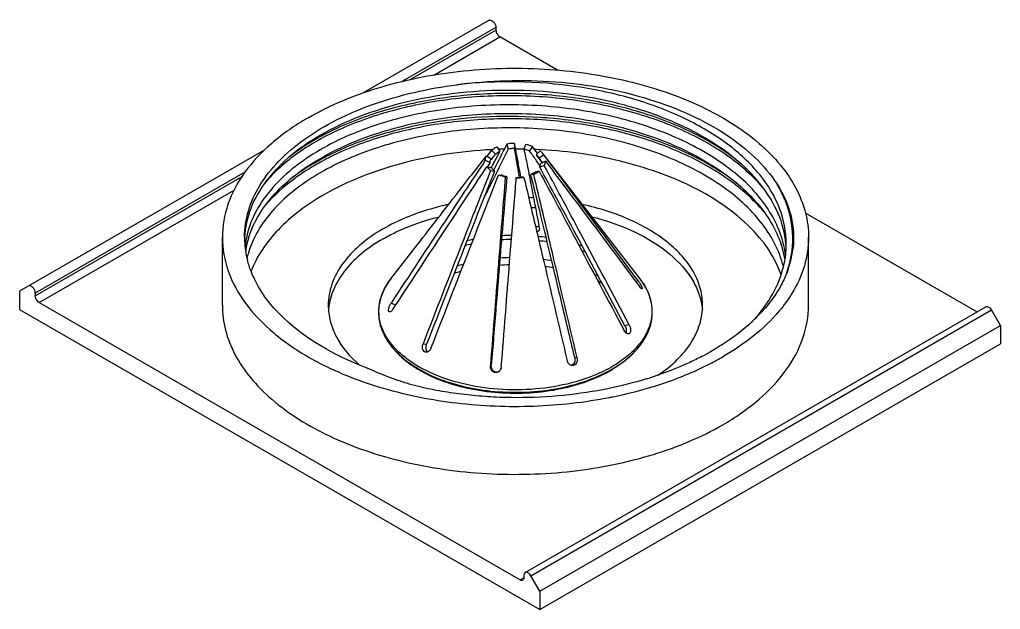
# Model space of a CAD drawing. Header units: millimetres. Extents: x 0 to 1189, y 0 to 841.
# Drawn here: x 886.9 to 1063.4, y 363.7 to 469.9 of the extents above; entities that cross this region are included whole.
import ezdxf

# ---------------------------------------------------------------- set-up
doc = ezdxf.new("R2010")
doc.units = ezdxf.units.MM
doc.header["$LTSCALE"] = 65.395
doc.layers.get('0').update_dxf_attribs({"linetype": 'CONTINUOUS'})
doc.layers.add('AXIS', color=7, linetype='CONTINUOUS')
doc.layers.add('SURFACES', color=7, linetype='CONTINUOUS')

msp = doc.modelspace()

# ---------------------------------------------------------------- linework, layer by layer
at = {"color": 7, "linetype": 'Continuous'}
for p, q in [((971.44, 469.78), (948.88, 456.75)), ((972.65, 468.5), (972.65, 468.02)), ((983.7, 460.83), (973.35, 466.8)), ((972.84, 446.96), (973.37, 446.16)), ((974.62, 447.49), (974.87, 446.6)), ((975.99, 447.61), (976.01, 446.71)), ((977.97, 447.43), (977.67, 446.55)), ((979.2, 447.07), (978.71, 446.25)), ((931.02, 446.44), (886.92, 420.98)), ((970.95, 445.37), (971.78, 444.82)), ((971.86, 446.4), (971.01, 445.32)), ((971.97, 446.49), (971.85, 446.48)), ((971.97, 446.48), (971.86, 446.47)), ((971.86, 446.4), (972.55, 445.69)), ((980.61, 446.25), (979.9, 445.56)), ((979.9, 445.56), (980.91, 444.17)), ((980.12, 445.78), (980.09, 445.82)), ((981.24, 445.54), (980.43, 444.96)), ((970.73, 444.58), (971.6, 444.16)), ((971.05, 443.44), (971.86, 443.2)), ((971.6, 444.16), (971.1, 443.42)), ((971.83, 444.78), (971.68, 444.58)), ((971.82, 443.21), (971.82, 443.22)), ((980.6, 443.56), (980.42, 443.82)), ((981.34, 443.61), (980.51, 443.34)), ((981.56, 444.4), (980.69, 444.01)), ((980.8, 444.32), (980.94, 444.12)), ((981.04, 444.16), (980.99, 444.23)), ((971.68, 442.73), (972.39, 442.6)), ((973.09, 441.91), (973.58, 441.92)), ((974.33, 441.55), (974.62, 441.61)), ((976.3, 441.37), (976.28, 441.46)), ((977.67, 441.49), (977.43, 441.56)), ((979.45, 442.02), (978.92, 442)), ((980.43, 442.58), (979.75, 442.48)), ((1059.18, 417.25), (1028.33, 435.06)), ((886.92, 420.98), (886.92, 417.71)), ((889.74, 420.64), (889.74, 420.16)), ((890.45, 418.93), (976.99, 368.97)), ((954.08, 417.7), (954.61, 418.5)), ((977.9, 370.32), (1060.81, 418.18)), ((1063.43, 414.8), (1061.81, 417.6)), ((980.52, 366.93), (1063.43, 414.8)), ((1063.43, 414.8), (1063.43, 411.53)), ((1010.35, 409.59), (1010.27, 409.55)), ((1010.36, 409.58), (1010.29, 409.54)), ((971.65, 407.66), (971.64, 407.56)), ((977.69, 369.86), (977.69, 369.38)), ((980.52, 366.93), (978.9, 369.74)), ((980.52, 366.93), (980.52, 363.67))]:
    msp.add_line(p, q, dxfattribs=at)
at = {"color": 9, "linetype": 'Continuous'}
for p, q in [((972.65, 468.5), (955.85, 458.8)), ((957.19, 459.1), (972.65, 468.02)), ((961.46, 459.93), (973.35, 466.8)), ((927.46, 442.41), (889.74, 420.64)), ((889.74, 420.16), (926.95, 441.64)), ((890.45, 418.93), (925.51, 439.17)), ((1025.8, 427.44), (1025.82, 427.52)), ((1025.8, 427.44), (1025.82, 427.52)), ((1025.64, 426.71), (1025.65, 426.77)), ((1025.66, 426.71), (1025.67, 426.77)), ((998.21, 422.9), (997.83, 422.68)), ((953.77, 418.84), (954.61, 418.5)), ((978.9, 369.74), (1061.81, 417.6)), ((996.64, 414.92), (995.85, 414.72)), ((959.53, 411.53), (960.17, 411.45)), ((987.25, 408.99), (986.82, 409.02)), ((971.64, 407.56), (971.81, 407.65)), ((977.69, 369.38), (976.99, 368.97))]:
    msp.add_line(p, q, dxfattribs=at)
at = {"color": 7, "linetype": 'Continuous'}
for centre, radius, start, end in [((963.62, 407.52), 45.01, 119.1755, 120.1898), ((976.14, 362.1), 84.5, 88.961, 89.9739), ((652.13, 211.62), 403.01, 35.531, 35.7499), ((976.13, 362.6), 84, 91.8995, 92.0536), ((976.14, 362.56), 84.03, 91.3557, 91.8995), ((976.16, 362.53), 84.07, 87.4483, 87.6559), ((978.57, 443.81), 2.19, 31.7966, 37.8218), ((979.03, 444.17), 2.61, 31.7966, 37.8218), ((976.16, 449.06), 7.61, 270.8729, 279.5766), ((976.16, 450.42), 9.05, 270.8729, 279.5766), ((976.16, 380.01), 57.89, 86.7762, 87.6441), ((976.16, 378.29), 57.82, 86.436, 87.2168), ((943.67, 430.7), 16.27, 179.9982, 181.0715), ((943.68, 430.7), 16.28, 181.0717, 182.5158), ((944.1, 430.74), 16.71, 182.5938, 194.2457), ((943.21, 427.41), 15.81, 170.5061, 173.8949), ((943.44, 427.37), 16.05, 168.9394, 170.5095), ((943.84, 425.75), 16.45, 163.139, 169.1399), ((943.56, 427.35), 16.17, 168.3424, 168.9405), ((944.75, 422.86), 17.41, 157.3108, 163.0839), ((1006.07, 423.43), 18.87, 18.0162, 18.5011), ((1006.5, 423.57), 18.42, 13.4078, 18.0316), ((1007.2, 425.28), 17.7, 8.6095, 13.5228), ((1007.72, 427.96), 17.18, 3.2191, 5.1558), ((1007.79, 429.52), 17.11, 355.9879, 359.9818), ((943.39, 425.84), 15.99, 169.1624, 171.487), ((943.98, 423.11), 16.6, 163.112, 166.6749), ((1006.21, 420.88), 18.72, 13.9166, 20.7399), ((1007.17, 429.6), 17.73, 344.3475, 354.7733), ((1006.92, 423.67), 17.99, 12.805, 13.3905), ((1007.17, 423.73), 17.73, 9.3638, 12.8114), ((1007.47, 425.33), 17.42, 7.7745, 8.5966), ((1007.53, 425.34), 17.37, 7.1507, 7.7743), ((1007.7, 429.53), 17.19, 354.8464, 355.989), ((1009.3, 430.67), 16.92, 345.6974, 352.724), ((976.14, 384.44), 41.3, 91.493, 93.9996), ((976.42, 386.91), 38.82, 80.2456, 82.5131), ((1008.07, 430.99), 18.19, 340.6993, 345.6999), ((974.87, 391.51), 34.11, 104.5297, 106.5843), ((1006.43, 417.89), 18.54, 19.3689, 22.0062), ((1006.76, 418.01), 18.19, 19.0286, 19.3614), ((980.24, 399.11), 26, 63.6894, 65.5024), ((953.85, 416.64), 11.39, 171.3679, 176.0504), ((953.96, 416.62), 11.51, 171.019, 171.3736), ((960.14, 417.2), 8.63, 183.3586, 188.3014), ((952.15, 418.97), 2.31, 325.6981, 326.6977), ((992.17, 417.2), 8.61, 352.3002, 357.1746), ((960.36, 417.24), 8.85, 188.3071, 193.1627), ((991.96, 417.23), 8.82, 347.5018, 352.2946), ((960.73, 410.52), 0.598, 227.4972, 232.5043), ((986.49, 453.79), 50.24, 297.6218, 298.2709), ((986.94, 452.96), 49.3, 298.3753, 298.7225), ((987.38, 452.14), 48.37, 298.7209, 299.5753), ((972.52, 407.34), 1.05, 307.9157, 311.1552), ((981.79, 427.13), 23.35, 299.5053, 299.9991), ((982.05, 426.27), 22.56, 299.9991, 300.537), ((979.76, 469.98), 67.8, 287.2049, 287.5431)]:
    msp.add_arc(centre, radius, start, end, dxfattribs=at)
at = {"color": 9, "linetype": 'Continuous'}
for centre, radius, start, end in [((964.76, 401.41), 49.34, 117.3207, 117.7556), ((964.81, 401.13), 49.21, 117.174, 117.6452), ((1007.98, 430.55), 18.09, 347.9187, 350.085), ((1007.11, 430.78), 18.99, 340.1357, 345.169), ((1007.68, 430.62), 18.4, 345.1866, 347.7327), ((988.96, 415.74), 12.16, 33.6959, 37.7741), ((989.5, 416.11), 11.51, 33.2804, 33.6509), ((981.29, 428.59), 24.49, 297.4597, 298.8482), ((981.64, 427.95), 23.76, 298.8527, 299.3409), ((981.86, 427.57), 23.32, 299.3404, 299.9986)]:
    msp.add_arc(centre, radius, start, end, dxfattribs=at)
at = {"color": 7, "linetype": 'Continuous'}
for points, knots in [([(971.44, 469.78), (971.68, 469.91), (972.23, 469.58), (972.54, 469.05), (972.65, 468.68), (972.65, 468.5)], [0, 0, 0, 0, 0.422642, 0.722341, 1, 1, 1, 1]), ([(972.65, 468.02), (972.65, 467.78), (972.81, 467.3), (973.14, 466.92), (973.35, 466.8)], [0, 0, 0, 0, 0.500001, 1, 1, 1, 1]), ([(965.62, 458.18), (971.48, 458.98), (983.24, 459.32), (997.45, 456.78), (1007.64, 452.93), (1015.82, 448.46), (1020.96, 443.82), (1023.23, 440.27)], [0, 0, 0, 0, 0.282205, 0.555569, 0.682121, 0.799019, 1, 1, 1, 1]), ([(1024.9, 429.51), (1024.9, 431.68), (1023.99, 436.24), (1020.18, 442.44), (1014.25, 447.9), (1006.51, 452.42), (997.34, 455.86), (983.64, 458.82), (972.78, 458.99), (965.62, 458.18)], [0, 0, 0, 0, 0.089812, 0.187233, 0.297045, 0.420574, 0.556419, 0.70136, 1, 1, 1, 1]), ([(927.4, 430.7), (927.4, 432.29), (927.89, 435.59), (930.06, 440.28), (933.53, 444.64), (940.03, 450.12), (950.82, 455.35), (960.45, 457.52), (965.62, 458.18)], [0, 0, 0, 0, 0.094263, 0.193581, 0.301798, 0.421029, 0.692632, 1, 1, 1, 1]), ([(1024.83, 429.51), (1024.66, 431.37), (1023.65, 435.21), (1020.39, 440.49), (1015.55, 445.25), (1009.32, 449.38), (1001.92, 452.73), (990.64, 456.12), (975.47, 457.81), (960.33, 456.29), (949.18, 453.04), (941.95, 449.81), (935.92, 445.84), (931.31, 441.25), (928.3, 436.16), (927.48, 432.47), (927.41, 430.69)], [0, 0, 0, 0, 0.04664, 0.096921, 0.152619, 0.214369, 0.281882, 0.35417, 0.506775, 0.658338, 0.729348, 0.79512, 0.854741, 0.908007, 0.955745, 1, 1, 1, 1]), ([(1024.41, 429.42), (1023.75, 432.18), (1021.65, 436.24), (1017.53, 440.78), (1012.03, 445.25), (1003.38, 449.78), (991.41, 453.3), (978.33, 454.84), (965.11, 454.33), (952.69, 451.8), (945.06, 448.72), (941.67, 446.82)], [0, 0, 0, 0, 0.090979, 0.141666, 0.196376, 0.317622, 0.452319, 0.594887, 0.738334, 0.875454, 1, 1, 1, 1]), ([(941.67, 445.28), (944.97, 447.12), (952.38, 450.15), (964.46, 452.69), (977.36, 453.32), (990.17, 451.97), (1002.02, 448.75), (1012.11, 443.81), (1019.79, 437.46), (1023.07, 432.1), (1023.97, 429.42)], [0, 0, 0, 0, 0.123465, 0.259239, 0.401468, 0.543363, 0.678253, 0.800653, 0.90754, 1, 1, 1, 1]), ([(1023.72, 427.51), (1022.72, 430.16), (1019.27, 435.39), (1011.5, 441.58), (1001.39, 446.36), (989.6, 449.46), (976.91, 450.71), (964.17, 450.04), (952.25, 447.5), (944.93, 444.5), (941.67, 442.68)], [0, 0, 0, 0, 0.093193, 0.200882, 0.323764, 0.458696, 0.600248, 0.741898, 0.877042, 1, 1, 1, 1]), ([(974.87, 446.6), (974.23, 445.29), (972.77, 442.37), (971.3, 439.45), (970.48, 437.83)], [0, 0, 0, 0, 0.444956, 1, 1, 1, 1]), ([(971.86, 446.4), (971.9, 446.43), (972.04, 446.53), (972.2, 446.63), (972.32, 446.7)], [0, 0, 0, 0, 0.243666, 1, 1, 1, 1]), ([(974.62, 447.49), (974.44, 447.14), (973.63, 445.57), (972.83, 443.99), (972.21, 442.77)], [0, 0, 0, 0, 0.224349, 1, 1, 1, 1]), ([(972.84, 446.96), (972.79, 446.94), (972.62, 446.86), (972.44, 446.77), (972.32, 446.7)], [0, 0, 0, 0, 0.255602, 1, 1, 1, 1]), ([(975.99, 447.61), (975.87, 447.61), (975.42, 447.6), (974.96, 447.55), (974.62, 447.49)], [0, 0, 0, 0, 0.252262, 1, 1, 1, 1]), ([(976.01, 446.71), (975.92, 446.7), (975.53, 446.69), (975.15, 446.65), (974.87, 446.6)], [0, 0, 0, 0, 0.252262, 1, 1, 1, 1]), ([(977.13, 441.52), (977.03, 442.09), (976.65, 444.12), (976.27, 446.15), (975.99, 447.61)], [0, 0, 0, 0, 0.28064, 1, 1, 1, 1]), ([(976.91, 441.49), (976.74, 442.43), (976.43, 444.16), (976.14, 445.9), (976.01, 446.71)], [0, 0, 0, 0, 0.536905, 1, 1, 1, 1]), ([(979.2, 447.07), (979.1, 447.11), (978.7, 447.26), (978.28, 447.37), (977.97, 447.43)], [0, 0, 0, 0, 0.242311, 1, 1, 1, 1]), ([(940.98, 446.43), (939.24, 445.41), (936.03, 443.25), (932.02, 439.39), (929.14, 435.19), (928.03, 432.13), (927.72, 430.61)], [0, 0, 0, 0, 0.285718, 0.54539, 0.781503, 1, 1, 1, 1]), ([(928.09, 430.52), (928.99, 433.49), (931.73, 437.77), (936.83, 442.3), (939.98, 444.33), (941.67, 445.28)], [0, 0, 0, 0, 0.454349, 0.714999, 1, 1, 1, 1]), ([(971.85, 446.48), (966.35, 446.2), (955.9, 444.65), (945.99, 440.84), (941.67, 438.35)], [0, 0, 0, 0, 0.525208, 1, 1, 1, 1]), ([(958.14, 428.9), (960.54, 432), (963.94, 436.38), (968.21, 441.87), (970.08, 444.26), (970.95, 445.37)], [0, 0, 0, 0, 0.563923, 0.797339, 1, 1, 1, 1]), ([(970.73, 444.58), (970.74, 444.65), (970.77, 444.92), (970.86, 445.19), (970.95, 445.37)], [0, 0, 0, 0, 0.244574, 1, 1, 1, 1]), ([(971.6, 444.16), (971.6, 444.21), (971.63, 444.44), (971.7, 444.67), (971.78, 444.82)], [0, 0, 0, 0, 0.244574, 1, 1, 1, 1]), ([(971.82, 443.22), (971.96, 443.48), (972.47, 444.46), (972.98, 445.44), (973.37, 446.16)], [0, 0, 0, 0, 0.265116, 1, 1, 1, 1]), ([(972.55, 445.69), (972.49, 445.61), (972.25, 445.31), (972.01, 445.01), (971.83, 444.78)], [0, 0, 0, 0, 0.244798, 1, 1, 1, 1]), ([(972.55, 445.69), (972.58, 445.71), (972.7, 445.8), (972.83, 445.88), (972.93, 445.94)], [0, 0, 0, 0, 0.243666, 1, 1, 1, 1]), ([(973.37, 446.16), (973.33, 446.14), (973.18, 446.08), (973.04, 446), (972.93, 445.94)], [0, 0, 0, 0, 0.255602, 1, 1, 1, 1]), ([(977.67, 446.55), (977.88, 445.63), (978.29, 443.6), (978.94, 440.28), (979.68, 436.4), (980.2, 433.63), (980.48, 432.14)], [0, 0, 0, 0, 0.193629, 0.423279, 0.690925, 1, 1, 1, 1]), ([(978.71, 446.25), (978.63, 446.28), (978.29, 446.41), (977.94, 446.5), (977.67, 446.55)], [0, 0, 0, 0, 0.242311, 1, 1, 1, 1]), ([(980.42, 443.82), (980.27, 444.03), (979.7, 444.84), (979.13, 445.65), (978.71, 446.25)], [0, 0, 0, 0, 0.263253, 1, 1, 1, 1]), ([(1023.62, 424.84), (1020.91, 431.55), (1012.48, 438.08), (1001.61, 442.58), (992.31, 445.31), (984.92, 446.29), (979.9, 446.51)], [0, 0, 0, 0, 0.428372, 0.561554, 0.702617, 1, 1, 1, 1]), ([(980.3, 445.15), (980.27, 445.19), (980.15, 445.34), (980.01, 445.47), (979.9, 445.56)], [0, 0, 0, 0, 0.240612, 1, 1, 1, 1]), ([(980.99, 444.23), (980.94, 444.29), (980.75, 444.54), (980.57, 444.78), (980.43, 444.96)], [0, 0, 0, 0, 0.253329, 1, 1, 1, 1]), ([(981.09, 445.77), (981.05, 445.81), (980.91, 445.98), (980.75, 446.14), (980.61, 446.25)], [0, 0, 0, 0, 0.240612, 1, 1, 1, 1]), ([(998.21, 422.9), (994.98, 427.22), (990.45, 433.29), (984.8, 440.83), (982.37, 444.06), (981.24, 445.54)], [0, 0, 0, 0, 0.57178, 0.802868, 1, 1, 1, 1]), ([(970.73, 444.58), (969.63, 442.92), (967.23, 439.29), (961.57, 430.71), (957.02, 423.79), (953.77, 418.84)], [0, 0, 0, 0, 0.193912, 0.423612, 1, 1, 1, 1]), ([(954.61, 418.5), (957.73, 423.25), (962.11, 429.92), (967.59, 438.23), (969.95, 441.8), (971.05, 443.44)], [0, 0, 0, 0, 0.570282, 0.801803, 1, 1, 1, 1]), ([(971.68, 442.73), (971.61, 442.78), (971.38, 442.99), (971.17, 443.24), (971.05, 443.44)], [0, 0, 0, 0, 0.264335, 1, 1, 1, 1]), ([(972.39, 442.6), (972.34, 442.65), (972.14, 442.83), (971.97, 443.03), (971.86, 443.2)], [0, 0, 0, 0, 0.264335, 1, 1, 1, 1]), ([(980.51, 443.34), (980.53, 443.4), (980.63, 443.61), (980.68, 443.84), (980.69, 444.01)], [0, 0, 0, 0, 0.25857, 1, 1, 1, 1]), ([(995.85, 414.72), (992.94, 420.18), (988.85, 427.86), (983.74, 437.4), (981.53, 441.48), (980.51, 443.34)], [0, 0, 0, 0, 0.572159, 0.803235, 1, 1, 1, 1]), ([(981.34, 443.61), (981.37, 443.67), (981.48, 443.92), (981.55, 444.2), (981.56, 444.4)], [0, 0, 0, 0, 0.25857, 1, 1, 1, 1]), ([(996.64, 414.92), (993.73, 420.39), (989.64, 428.07), (984.54, 437.64), (982.35, 441.73), (981.34, 443.61)], [0, 0, 0, 0, 0.571742, 0.802833, 1, 1, 1, 1]), ([(981.56, 444.4), (982.66, 442.95), (985.06, 439.75), (990.72, 432.21), (995.27, 426.12), (998.52, 421.76)], [0, 0, 0, 0, 0.193875, 0.423572, 1, 1, 1, 1]), ([(941.67, 442.68), (938.73, 441.03), (933.57, 437.4), (929.79, 432.22), (928.69, 429.58)], [0, 0, 0, 0, 0.540849, 1, 1, 1, 1]), ([(971.68, 442.73), (969.95, 438.33), (965.9, 427.93), (961.86, 417.52), (959.53, 411.53)], [0, 0, 0, 0, 0.423587, 1, 1, 1, 1]), ([(972.39, 442.6), (971.58, 440.6), (969.84, 436.21), (965.76, 425.83), (962.5, 417.45), (960.17, 411.45)], [0, 0, 0, 0, 0.193633, 0.423324, 1, 1, 1, 1]), ([(960.95, 410.71), (963.26, 416.66), (966.5, 425.01), (970.55, 435.41), (972.29, 439.86), (973.09, 441.91)], [0, 0, 0, 0, 0.571766, 0.802855, 1, 1, 1, 1]), ([(974.33, 441.55), (973.94, 436.76), (973.05, 425.47), (972.16, 414.17), (971.65, 407.66)], [0, 0, 0, 0, 0.423675, 1, 1, 1, 1]), ([(974.62, 441.61), (974.41, 439.42), (974, 434.63), (973.35, 426.8), (972.61, 417.67), (972.09, 411.14), (971.81, 407.65)], [0, 0, 0, 0, 0.193728, 0.423425, 0.691034, 1, 1, 1, 1]), ([(974.33, 441.55), (974.22, 441.57), (973.8, 441.66), (973.39, 441.79), (973.09, 441.91)], [0, 0, 0, 0, 0.257337, 1, 1, 1, 1]), ([(974.62, 441.61), (974.53, 441.63), (974.17, 441.71), (973.83, 441.82), (973.58, 441.92)], [0, 0, 0, 0, 0.257337, 1, 1, 1, 1]), ([(976.09, 438.7), (976.11, 438.93), (976.18, 439.82), (976.25, 440.71), (976.3, 441.37)], [0, 0, 0, 0, 0.257114, 1, 1, 1, 1]), ([(977.67, 441.49), (978.78, 436.83), (981.38, 425.82), (983.97, 414.81), (985.47, 408.47)], [0, 0, 0, 0, 0.423559, 1, 1, 1, 1]), ([(979.36, 442.23), (979.33, 442.21), (979.18, 442.13), (979.04, 442.05), (978.92, 442)], [0, 0, 0, 0, 0.244393, 1, 1, 1, 1]), ([(986.82, 409.02), (986.03, 412.38), (984.54, 418.67), (982.44, 427.5), (980.61, 435.14), (979.47, 439.84), (978.92, 442)], [0, 0, 0, 0, 0.305277, 0.571958, 0.803046, 1, 1, 1, 1]), ([(979.36, 442.23), (979.39, 442.25), (979.53, 442.32), (979.65, 442.41), (979.75, 442.48)], [0, 0, 0, 0, 0.256404, 1, 1, 1, 1]), ([(979.97, 442.28), (979.93, 442.26), (979.76, 442.16), (979.59, 442.08), (979.45, 442.02)], [0, 0, 0, 0, 0.244393, 1, 1, 1, 1]), ([(987.25, 408.99), (985.77, 415.29), (983.17, 426.3), (980.57, 437.3), (979.45, 442.02)], [0, 0, 0, 0, 0.571794, 1, 1, 1, 1]), ([(979.97, 442.28), (980.01, 442.3), (980.17, 442.4), (980.32, 442.5), (980.43, 442.58)], [0, 0, 0, 0, 0.256404, 1, 1, 1, 1]), ([(980.43, 442.58), (981.43, 440.73), (983.6, 436.68), (988.7, 427.12), (992.8, 419.41), (995.73, 413.89)], [0, 0, 0, 0, 0.19391, 0.42361, 1, 1, 1, 1]), ([(1023.23, 440.27), (1024.37, 438.5), (1026.09, 434.69), (1026.34, 430.5), (1026.09, 428.53)], [0, 0, 0, 0, 0.513736, 1, 1, 1, 1]), ([(941.67, 438.35), (938.67, 436.61), (933.41, 432.78), (929.63, 427.34), (928.56, 424.58)], [0, 0, 0, 0, 0.539942, 1, 1, 1, 1]), ([(973.61, 407.38), (973.86, 410.5), (974.68, 420.94), (975.51, 431.38), (976.09, 438.7)], [0, 0, 0, 0, 0.298526, 1, 1, 1, 1]), ([(964.12, 436.62), (963.03, 436.38), (958.96, 435.34), (955, 433.75), (952.32, 432.2)], [0, 0, 0, 0, 0.264538, 1, 1, 1, 1]), ([(1009.84, 418.45), (1009.84, 419.43), (1009.57, 421.44), (1008.39, 424.34), (1006.47, 427.09), (1002.87, 430.6), (996.77, 434.19), (991.21, 435.95), (988.19, 436.61)], [0, 0, 0, 0, 0.097212, 0.19861, 0.307564, 0.426203, 0.694412, 1, 1, 1, 1]), ([(952.32, 430.41), (953.06, 430.83), (956.27, 432.52), (959.72, 433.72), (962.4, 434.41)], [0, 0, 0, 0, 0.236132, 1, 1, 1, 1]), ([(989.9, 434.41), (992.58, 433.72), (997.54, 431.98), (1003.85, 428.15), (1007.64, 424), (1009.31, 420.4), (1009.71, 418.57), (1009.79, 417.68)], [0, 0, 0, 0, 0.30225, 0.569448, 0.798488, 0.901611, 1, 1, 1, 1]), ([(979.76, 432.65), (979.82, 432.65), (980.02, 432.64), (980.23, 432.66), (980.37, 432.71)], [0, 0, 0, 0, 0.270079, 1, 1, 1, 1]), ([(952.32, 432.2), (950.84, 431.35), (948.16, 429.5), (944.96, 426.13), (942.93, 422.41), (942.46, 419.73), (942.46, 418.45)], [0, 0, 0, 0, 0.289785, 0.549052, 0.782227, 1, 1, 1, 1]), ([(979.98, 431.75), (980.01, 431.76), (980.14, 431.78), (980.27, 431.82), (980.35, 431.87)], [0, 0, 0, 0, 0.276625, 1, 1, 1, 1]), ([(980.35, 431.87), (980.36, 431.88), (980.42, 431.93), (980.47, 432), (980.48, 432.05)], [0, 0, 0, 0, 0.278879, 1, 1, 1, 1]), ([(952.32, 430.41), (951.01, 429.65), (948.59, 428.02), (945.61, 425.1), (943.52, 421.9), (942.78, 419.57), (942.59, 418.42)], [0, 0, 0, 0, 0.286323, 0.546041, 0.781624, 1, 1, 1, 1]), ([(928.84, 423.9), (928.74, 424.12), (928.38, 425.01), (928.08, 425.93), (927.91, 426.63)], [0, 0, 0, 0, 0.253482, 1, 1, 1, 1]), ([(949.16, 407.26), (946.75, 408.18), (938.75, 411.83), (931.33, 418.12), (928.84, 423.9)], [0, 0, 0, 0, 0.290697, 1, 1, 1, 1]), ([(1018.62, 415.37), (1019.95, 416.76), (1022.24, 419.69), (1023.77, 423.11), (1024.24, 424.81)], [0, 0, 0, 0, 0.521033, 1, 1, 1, 1]), ([(1025.24, 424.97), (1025.15, 424.71), (1024.75, 423.64), (1024.25, 422.61), (1023.83, 421.86)], [0, 0, 0, 0, 0.24569, 1, 1, 1, 1]), ([(889.74, 420.64), (889.74, 420.82), (889.64, 421.19), (889.32, 421.72), (888.77, 422.05), (888.54, 421.91)], [0, 0, 0, 0, 0.277659, 0.577358, 1, 1, 1, 1]), ([(953.72, 423.19), (952.98, 422.24), (952.09, 420.67), (951.54, 418.39), (951.49, 417.26), (951.53, 416.7)], [0, 0, 0, 0, 0.515722, 0.759672, 1, 1, 1, 1]), ([(998.21, 422.9), (998.33, 422.74), (998.54, 422.42), (998.8, 421.97), (998.94, 421.64), (998.98, 421.46), (998.97, 421.4), (998.95, 421.39)], [0, 0, 0, 0, 0.344312, 0.673854, 0.899777, 0.964439, 1, 1, 1, 1]), ([(1000.77, 416.78), (1000.8, 417.33), (1000.74, 418.45), (1000.19, 420.7), (999.3, 422.25), (998.57, 423.19)], [0, 0, 0, 0, 0.240243, 0.484243, 1, 1, 1, 1]), ([(890.45, 418.93), (890.24, 419.06), (889.91, 419.44), (889.74, 419.92), (889.74, 420.16)], [0, 0, 0, 0, 0.499999, 1, 1, 1, 1]), ([(998.95, 421.39), (998.93, 421.38), (998.86, 421.39), (998.72, 421.52), (998.6, 421.65), (998.52, 421.76)], [0, 0, 0, 0, 0.105561, 0.305725, 1, 1, 1, 1]), ([(1023.83, 421.86), (1023.2, 420.71), (1019.92, 415.91), (1015.15, 412.29), (1011.26, 410.08)], [0, 0, 0, 0, 0.226028, 1, 1, 1, 1]), ([(923.4, 418.45), (923.4, 416.94), (923.8, 413.87), (925.56, 409.42), (928.43, 405.21), (933.82, 399.8), (943.01, 394.2), (956.22, 389.79), (971.05, 387.71), (986.29, 388.13), (1000.7, 391.01), (1009.54, 394.66), (1013.45, 396.91)], [0, 0, 0, 0, 0.04286, 0.08749, 0.135325, 0.187292, 0.304559, 0.438231, 0.582577, 0.729731, 0.871318, 1, 1, 1, 1]), ([(942.46, 418.45), (942.45, 417.5), (942.71, 415.54), (944.25, 411.64), (946.42, 409.13), (948.09, 407.68)], [0, 0, 0, 0, 0.229515, 0.468425, 1, 1, 1, 1]), ([(953.46, 417.24), (953.43, 417.25), (953.36, 417.31), (953.32, 417.44), (953.31, 417.61), (953.34, 417.82), (953.4, 418.06), (953.53, 418.42), (953.66, 418.68), (953.77, 418.84)], [0, 0, 0, 0, 0.059727, 0.13314, 0.229383, 0.352441, 0.498532, 0.663167, 1, 1, 1, 1]), ([(1001.86, 405.88), (1003.07, 406.71), (1005.27, 408.47), (1007.85, 411.57), (1009.46, 414.93), (1009.83, 417.3), (1009.84, 418.45)], [0, 0, 0, 0, 0.284918, 0.542399, 0.777598, 1, 1, 1, 1]), ([(1013.45, 396.91), (1015.76, 398.25), (1019.96, 401.14), (1024.98, 406.42), (1028.15, 412.25), (1028.9, 416.44), (1028.9, 418.45)], [0, 0, 0, 0, 0.28981, 0.54905, 0.782229, 1, 1, 1, 1]), ([(954.06, 417.67), (954.01, 417.59), (953.91, 417.46), (953.73, 417.29), (953.54, 417.21), (953.46, 417.24)], [0, 0, 0, 0, 0.350925, 0.638651, 1, 1, 1, 1]), ([(1060.8, 418.18), (1060.95, 418.26), (1061.29, 418.18), (1061.59, 417.91), (1061.74, 417.72), (1061.81, 417.6)], [0, 0, 0, 0, 0.406512, 0.688267, 1, 1, 1, 1]), ([(951.74, 415.22), (951.95, 414.32), (952.68, 412.52), (953.86, 410.97), (954.54, 410.24)], [0, 0, 0, 0, 0.480581, 1, 1, 1, 1]), ([(996.64, 414.92), (996.73, 414.75), (996.86, 414.4), (996.9, 413.96), (996.85, 413.66), (996.78, 413.49), (996.67, 413.37), (996.58, 413.32), (996.53, 413.31)], [0, 0, 0, 0, 0.321946, 0.613219, 0.731666, 0.831932, 0.918571, 1, 1, 1, 1]), ([(997.79, 410.29), (998.48, 411.02), (999.65, 412.59), (1000.37, 414.41), (1000.57, 415.32)], [0, 0, 0, 0, 0.519411, 1, 1, 1, 1]), ([(996.53, 413.31), (996.47, 413.3), (996.32, 413.31), (996.1, 413.42), (995.9, 413.62), (995.79, 413.79), (995.73, 413.89)], [0, 0, 0, 0, 0.184523, 0.40925, 0.685487, 1, 1, 1, 1]), ([(995.85, 414.72), (995.97, 414.51), (996.11, 414.1), (996.12, 413.65), (996.06, 413.47)], [0, 0, 0, 0, 0.550515, 1, 1, 1, 1]), ([(960.05, 409.98), (959.93, 409.99), (959.68, 410.11), (959.45, 410.49), (959.39, 410.99), (959.46, 411.35), (959.53, 411.53)], [0, 0, 0, 0, 0.192977, 0.415801, 0.693619, 1, 1, 1, 1]), ([(960.21, 410.21), (960.11, 410.38), (960.01, 410.81), (960.09, 411.24), (960.17, 411.45)], [0, 0, 0, 0, 0.454426, 1, 1, 1, 1]), ([(954.53, 410.24), (955.46, 409.2), (957.78, 407.27), (962, 405.09), (966.97, 403.52), (974.27, 402.37), (983.39, 402.76), (990.37, 405.02), (993.33, 406.73)], [0, 0, 0, 0, 0.101586, 0.216694, 0.343439, 0.478169, 0.751922, 1, 1, 1, 1]), ([(954.54, 410.24), (955.5, 409.21), (957.88, 407.31), (962.13, 405.16), (967.09, 403.64), (972.5, 402.8), (978.1, 402.69), (983.6, 403.31), (988.72, 404.63), (991.86, 406.01), (993.29, 406.81)], [0, 0, 0, 0, 0.103149, 0.218807, 0.345296, 0.479233, 0.616253, 0.751615, 0.880776, 1, 1, 1, 1]), ([(960.37, 410.04), (960.34, 410.03), (960.24, 409.99), (960.13, 409.98), (960.05, 409.98)], [0, 0, 0, 0, 0.265328, 1, 1, 1, 1]), ([(960.33, 410.08), (960.32, 410.08), (960.27, 410.13), (960.24, 410.18), (960.21, 410.21)], [0, 0, 0, 0, 0.241194, 1, 1, 1, 1]), ([(960.95, 410.71), (960.92, 410.63), (960.79, 410.36), (960.56, 410.13), (960.37, 410.04)], [0, 0, 0, 0, 0.277406, 1, 1, 1, 1]), ([(993.46, 406.91), (993.88, 407.16), (995.44, 408.12), (996.88, 409.3), (997.79, 410.29)], [0, 0, 0, 0, 0.264648, 1, 1, 1, 1]), ([(997.8, 410.28), (997.51, 409.96), (996.23, 408.64), (994.72, 407.55), (993.51, 406.84)], [0, 0, 0, 0, 0.234492, 1, 1, 1, 1]), ([(986.15, 407.62), (985.99, 407.68), (985.68, 407.92), (985.51, 408.27), (985.47, 408.47)], [0, 0, 0, 0, 0.467604, 1, 1, 1, 1]), ([(986.82, 409.02), (986.86, 408.86), (986.88, 408.53), (986.76, 408.08), (986.51, 407.75), (986.27, 407.64), (986.15, 407.62)], [0, 0, 0, 0, 0.290809, 0.561937, 0.79525, 1, 1, 1, 1]), ([(987.25, 408.99), (987.29, 408.81), (987.31, 408.44), (987.13, 407.94), (986.78, 407.62), (986.48, 407.56), (986.34, 407.58)], [0, 0, 0, 0, 0.292179, 0.560089, 0.789249, 1, 1, 1, 1]), ([(1009.78, 409.27), (1009.04, 408.89), (1005.94, 407.36), (1002.7, 406.12), (1000.2, 405.33)], [0, 0, 0, 0, 0.241002, 1, 1, 1, 1]), ([(957.02, 404.26), (956.33, 404.47), (953.66, 405.33), (951.05, 406.37), (949.16, 407.26)], [0, 0, 0, 0, 0.25683, 1, 1, 1, 1]), ([(973.16, 406.51), (973.02, 406.4), (972.66, 406.25), (972.09, 406.41), (971.69, 406.9), (971.62, 407.34), (971.64, 407.56)], [0, 0, 0, 0, 0.232855, 0.457616, 0.713807, 1, 1, 1, 1]), ([(973.11, 406.49), (972.98, 406.42), (972.65, 406.35), (972.17, 406.57), (971.85, 407.04), (971.8, 407.44), (971.81, 407.65)], [0, 0, 0, 0, 0.221517, 0.447059, 0.708685, 1, 1, 1, 1]), ([(973.61, 407.38), (973.6, 407.22), (973.52, 406.91), (973.32, 406.65), (973.21, 406.55)], [0, 0, 0, 0, 0.515443, 1, 1, 1, 1]), ([(989.96, 402.9), (987.22, 402.45), (981.66, 401.83), (974.67, 401.74), (969.09, 402.1), (964.96, 402.58), (961.58, 403.16), (958.95, 403.74), (957.66, 404.06), (957.02, 404.26)], [0, 0, 0, 0, 0.250614, 0.504314, 0.63078, 0.756093, 0.879546, 0.9403, 1, 1, 1, 1]), ([(999.82, 405.21), (999.03, 404.97), (995.78, 404.03), (992.47, 403.32), (989.96, 402.9)], [0, 0, 0, 0, 0.244777, 1, 1, 1, 1]), ([(977.49, 368.92), (977.45, 368.9), (977.29, 368.84), (977.1, 368.91), (976.99, 368.97)], [0, 0, 0, 0, 0.220859, 1, 1, 1, 1]), ([(977.69, 369.38), (977.69, 369.33), (977.68, 369.16), (977.59, 368.98), (977.49, 368.92)], [0, 0, 0, 0, 0.294965, 1, 1, 1, 1]), ([(977.9, 370.32), (977.87, 370.3), (977.73, 370.18), (977.69, 369.99), (977.69, 369.86)], [0, 0, 0, 0, 0.220886, 1, 1, 1, 1]), ([(978.9, 369.74), (978.84, 369.85), (978.69, 370.05), (978.38, 370.32), (978.05, 370.4), (977.9, 370.32)], [0, 0, 0, 0, 0.311733, 0.593488, 1, 1, 1, 1])]:
    msp.add_open_spline(points, degree=3, knots=knots, dxfattribs=at)
at = {"color": 9, "linetype": 'Continuous'}
for points, knots in [([(1015.83, 444.72), (1013.32, 446.65), (1007.55, 450.09), (997.76, 453.76), (986.86, 456.05), (975.4, 456.86), (963.99, 456.16), (953.2, 453.98), (943.6, 450.46), (937.97, 447.12), (935.55, 445.24)], [0, 0, 0, 0, 0.111919, 0.235569, 0.367785, 0.504267, 0.640185, 0.770734, 0.891681, 1, 1, 1, 1]), ([(1020.98, 439.3), (1019.08, 441.59), (1014.26, 445.84), (1005.37, 450.66), (994.85, 454.13), (983.29, 456.07), (971.33, 456.39), (959.64, 455.08), (948.88, 452.21), (942.35, 449.21), (939.45, 447.45)], [0, 0, 0, 0, 0.102092, 0.217831, 0.345332, 0.480742, 0.619096, 0.755018, 0.883382, 1, 1, 1, 1]), ([(1016, 440.43), (1013.78, 442.17), (1008.73, 445.3), (1000.18, 448.81), (990.62, 451.24), (977.09, 452.91), (963.39, 452.18), (950.62, 449), (944.79, 446.63), (942.12, 445.24)], [0, 0, 0, 0, 0.109249, 0.229121, 0.357322, 0.490642, 0.75711, 0.883196, 1, 1, 1, 1]), ([(1020.83, 435.33), (1019, 437.5), (1014.41, 441.55), (1006.01, 446.21), (996.07, 449.65), (985.13, 451.7), (973.72, 452.29), (962.43, 451.37), (951.86, 449.02), (945.32, 446.44), (942.33, 444.91)], [0, 0, 0, 0, 0.101614, 0.216207, 0.342162, 0.476093, 0.613585, 0.74979, 0.879962, 1, 1, 1, 1]), ([(939.45, 447.45), (938.61, 446.94), (935.52, 444.92), (932.71, 442.46), (930.98, 440.39)], [0, 0, 0, 0, 0.267352, 1, 1, 1, 1]), ([(941.78, 445.07), (941.22, 444.77), (939.05, 443.57), (936.97, 442.2), (935.53, 441.08)], [0, 0, 0, 0, 0.25982, 1, 1, 1, 1]), ([(941.97, 444.72), (941.67, 444.57), (940.5, 443.93), (939.35, 443.25), (938.51, 442.72)], [0, 0, 0, 0, 0.254959, 1, 1, 1, 1]), ([(938.51, 442.72), (937.79, 442.25), (935.12, 440.42), (932.67, 438.23), (931.13, 436.42)], [0, 0, 0, 0, 0.26537, 1, 1, 1, 1]), ([(1025.82, 427.52), (1026.18, 429.64), (1026.1, 434.17), (1024.39, 438.33), (1023.23, 440.27)], [0, 0, 0, 0, 0.488413, 1, 1, 1, 1]), ([(951.71, 415.92), (951.6, 416.53), (951.51, 417.79), (951.82, 419.68), (952.56, 421.51), (953.3, 422.65), (953.72, 423.19)], [0, 0, 0, 0, 0.240046, 0.481752, 0.732938, 1, 1, 1, 1]), ([(999.12, 422.43), (999.45, 421.93), (1000.01, 420.9), (1000.56, 419.25), (1000.77, 417.58), (1000.68, 416.46), (1000.58, 415.92)], [0, 0, 0, 0, 0.263108, 0.513663, 0.757169, 1, 1, 1, 1]), ([(992.58, 406.86), (990.81, 405.94), (986.89, 404.45), (980.57, 403.27), (973.93, 403.1), (967.44, 403.95), (961.58, 405.76), (957.39, 408.06), (954.79, 410.3), (953.3, 412.06), (952.24, 413.93), (951.83, 415.26), (951.71, 415.92)], [0, 0, 0, 0, 0.128931, 0.269073, 0.413999, 0.556512, 0.68979, 0.808591, 0.861859, 0.911081, 0.956804, 1, 1, 1, 1]), ([(1000.58, 415.92), (1000.43, 415.1), (999.86, 413.44), (998.34, 411.16), (996.19, 409.08), (994.46, 407.92), (993.52, 407.37)], [0, 0, 0, 0, 0.218599, 0.454569, 0.714221, 1, 1, 1, 1])]:
    msp.add_open_spline(points, degree=3, knots=knots, dxfattribs=at)
at = {"color": 7, "linetype": 'Continuous'}
for points in [[(980.48, 432.05), (980.48, 432.08), (980.48, 432.11), (980.48, 432.14)], [(986.34, 407.58), (986.28, 407.58), (986.21, 407.6), (986.15, 407.62)]]:
    msp.add_open_spline(points, degree=3, dxfattribs=at)
at = {"layer": 'AXIS', "color": 7, "linetype": 'Continuous'}
for p, q in [((998.57, 423.19), (981.09, 445.77)), ((953.72, 423.19), (958.14, 428.9))]:
    msp.add_line(p, q, dxfattribs=at)
for centre, radius, start, end in [((965.22, 417.57), 12.76, 220.3764, 221.7957), ((987.06, 417.58), 12.78, 318.2294, 319.5537)]:
    msp.add_arc(centre, radius, start, end, dxfattribs=at)
at = {"layer": 'SURFACES', "color": 7, "linetype": 'Continuous'}
for p, q in [((923.4, 418.45), (923.4, 430.7)), ((1028.9, 418.45), (1028.9, 430.7)), ((886.92, 417.71), (980.52, 363.67)), ((980.52, 363.67), (1063.43, 411.53))]:
    msp.add_line(p, q, dxfattribs=at)
for centre, radius, start, end in [((976.14, 390.9), 40.14, 90.9452, 93.4964), ((976.28, 392.43), 38.61, 81.9436, 84.1761), ((975.34, 397.52), 32.72, 102.5492, 104.6201), ((975.48, 395.53), 35.46, 101.2614, 103.1365), ((976.14, 392.4), 37.91, 91.0856, 93.7938), ((976.32, 394.2), 36.09, 81.1542, 83.5531), ((978.12, 400.26), 30.55, 70.7503, 72.0662), ((978.7, 403.1), 26.87, 67.9758, 69.563), ((974.83, 396.17), 30.74, 105.1108, 107.4078), ((976.14, 389.2), 37.84, 91.475, 94.2054), ((976.43, 391.64), 35.39, 79.811, 82.297), ((980.46, 403.76), 22.57, 61.876, 64.0321), ((964.58, 453.77), 51.5, 240.8236, 241.5694), ((965.03, 454.6), 52.44, 241.5683, 241.9607), ((965.43, 455.36), 53.3, 241.9614, 242.6091), ((987.38, 454.37), 52.19, 297.2059, 299.9675), ((978.18, 478.33), 77.92, 281.5353, 286.4969), ((977.36, 482.17), 81.84, 281.0894, 281.5572)]:
    msp.add_arc(centre, radius, start, end, dxfattribs=at)
for points, knots in [([(938.85, 452.23), (942.75, 454.48), (951.59, 458.13), (966, 461.02), (981.24, 461.44), (996.07, 459.35), (1009.28, 454.94), (1018.47, 449.35), (1023.86, 443.93), (1026.73, 439.72), (1028.49, 435.28), (1028.9, 432.2), (1028.9, 430.7)], [0, 0, 0, 0, 0.128686, 0.270274, 0.41743, 0.561777, 0.695448, 0.812713, 0.864678, 0.912511, 0.95714, 1, 1, 1, 1]), ([(938.85, 452.23), (936.53, 450.89), (932.33, 448), (927.31, 442.73), (924.14, 436.89), (923.4, 432.7), (923.4, 430.7)], [0, 0, 0, 0, 0.2898, 0.54905, 0.782229, 1, 1, 1, 1]), ([(923.4, 430.7), (923.4, 428.64), (924.17, 424.36), (927.49, 418.41), (932.71, 413.06), (937.07, 410.15), (939.47, 408.81)], [0, 0, 0, 0, 0.216853, 0.44965, 0.709256, 1, 1, 1, 1]), ([(1028.9, 430.7), (1028.9, 428.97), (1028.36, 425.4), (1026.85, 422.13), (1025.9, 420.57)], [0, 0, 0, 0, 0.486897, 1, 1, 1, 1]), ([(1025.9, 420.57), (1025.23, 419.47), (1021.88, 414.88), (1017.23, 411.35), (1013.45, 409.16)], [0, 0, 0, 0, 0.227601, 1, 1, 1, 1]), ([(940.91, 408.03), (944.57, 406.14), (952.65, 403.04), (965.68, 400.49), (979.41, 399.95), (988.61, 400.98), (993.11, 401.86)], [0, 0, 0, 0, 0.231355, 0.482447, 0.742652, 1, 1, 1, 1]), ([(1000.31, 403.62), (1001.28, 403.91), (1005.02, 405.11), (1008.65, 406.63), (1011.24, 407.96)], [0, 0, 0, 0, 0.259176, 1, 1, 1, 1])]:
    msp.add_open_spline(points, degree=3, knots=knots, dxfattribs=at)

doc.saveas('drawing.dxf')
